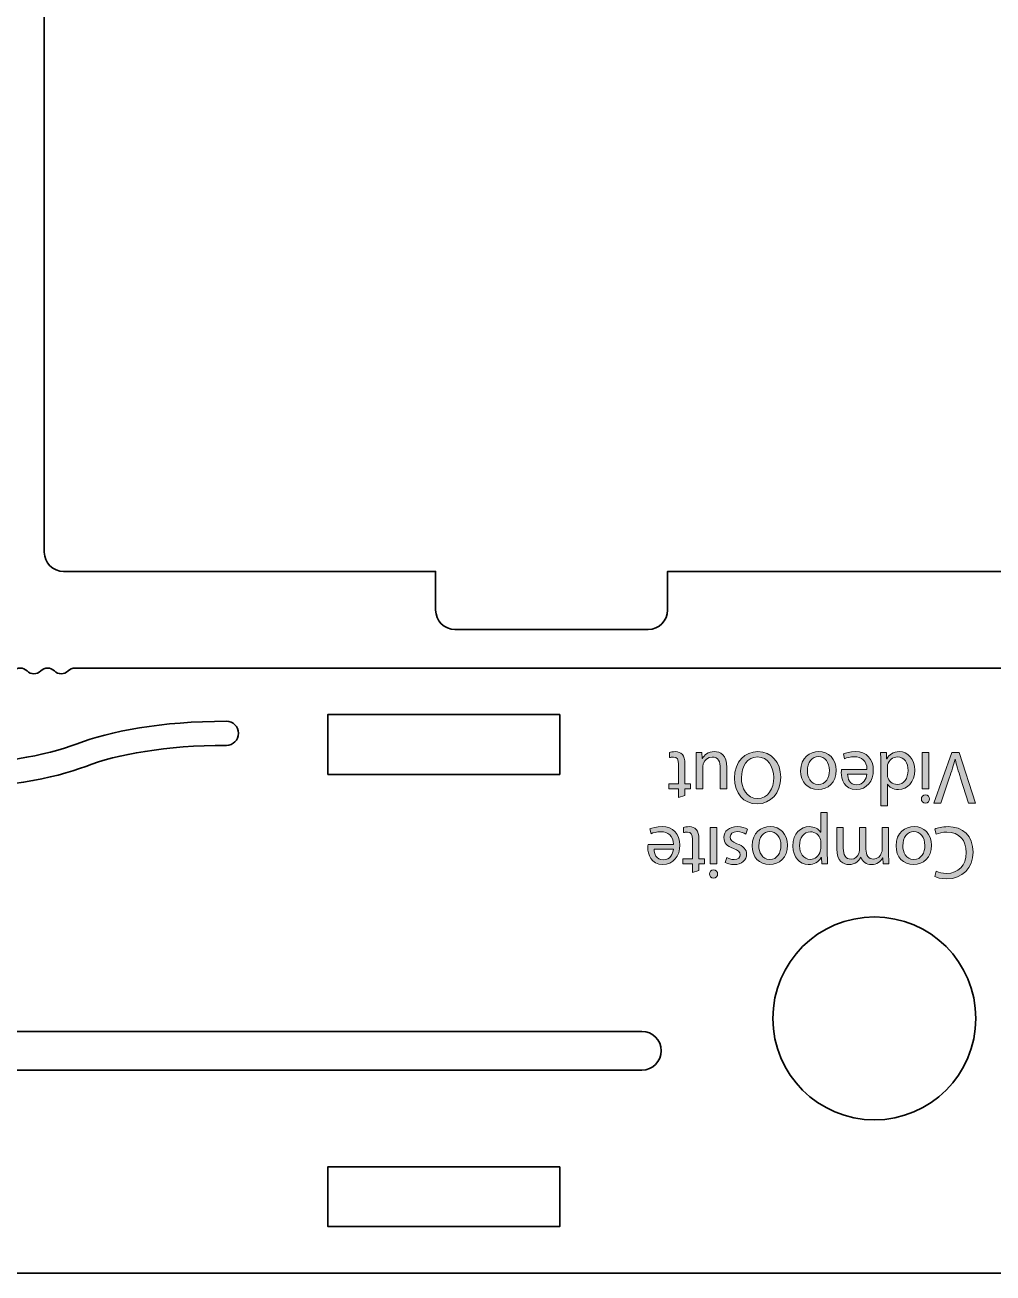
# Model space of a CAD drawing. Header units: inches. Extents: x 51 to 229, y 44 to 173.
# Drawn here: x 139.6 to 189.7, y 43.7 to 108.2 of the extents above; entities that cross this region are included whole.
import ezdxf

# ---------------------------------------------------------------- set-up
doc = ezdxf.new("R2010")
doc.units = ezdxf.units.IN
doc.header["$MEASUREMENT"] = 0
doc.layers.add('Artwork', color=7, linetype='Continuous')

# ---------------------------------------------------------------- blocks, each defined once
blk = doc.blocks.new('block 3')
at = {"layer": 'Artwork', "true_color": 0xed1c24}
h = blk.add_hatch(color=240, dxfattribs=at)
h.dxf.hatch_style = 2
edge = h.paths.add_edge_path()
edge.add_spline(control_points=[(173.396, 68.274), (173.396, 68.274), (173.396, 68.724), (173.396, 68.724), (173.396, 68.724), (172.907, 68.724), (172.907, 68.724), (172.907, 68.724), (172.907, 68.984), (172.907, 68.984), (172.907, 68.984), (173.396, 68.984), (173.396, 68.984), (173.396, 68.984), (173.396, 69.997), (173.396, 69.997), (173.396, 70.23), (173.33, 70.362), (173.139, 70.362), (173.046, 70.362), (172.992, 70.354), (172.942, 70.339), (172.942, 70.339), (172.926, 70.595), (172.926, 70.595), (172.992, 70.622), (173.097, 70.645), (173.229, 70.645), (173.388, 70.645), (173.516, 70.591), (173.598, 70.498), (173.695, 70.397), (173.73, 70.23), (173.73, 70.008), (173.73, 70.008), (173.73, 68.984), (173.73, 68.984), (173.73, 68.984), (174.021, 68.984), (174.021, 68.984), (174.021, 68.984), (174.021, 68.724), (174.021, 68.724), (174.021, 68.724), (173.73, 68.724), (173.73, 68.724), (173.73, 68.724), (173.73, 68.379), (173.73, 68.379), (173.73, 68.379), (173.396, 68.274), (173.396, 68.274)], knot_values=[0, 0, 0, 0, 1, 1, 1, 2, 2, 2, 3, 3, 3, 4, 4, 4, 5, 5, 5, 6, 6, 6, 7, 7, 7, 8, 8, 8, 9, 9, 9, 10, 10, 10, 11, 11, 11, 12, 12, 12, 13, 13, 13, 14, 14, 14, 15, 15, 15, 16, 16, 16, 17, 17, 17, 17], degree=3, periodic=1)
h = blk.add_hatch(color=240, dxfattribs=at)
h.dxf.hatch_style = 2
edge = h.paths.add_edge_path()
edge.add_spline(control_points=[(174.321, 70.09), (174.321, 70.284), (174.317, 70.455), (174.306, 70.602), (174.306, 70.602), (174.608, 70.602), (174.608, 70.602), (174.608, 70.602), (174.628, 70.296), (174.628, 70.296), (174.628, 70.296), (174.635, 70.296), (174.635, 70.296), (174.725, 70.447), (174.923, 70.645), (175.256, 70.645), (175.551, 70.645), (175.905, 70.482), (175.905, 69.822), (175.905, 69.822), (175.905, 68.724), (175.905, 68.724), (175.905, 68.724), (175.563, 68.724), (175.563, 68.724), (175.563, 68.724), (175.563, 69.764), (175.563, 69.764), (175.563, 70.121), (175.455, 70.362), (175.144, 70.362), (174.915, 70.362), (174.756, 70.203), (174.694, 70.051), (174.674, 70.001), (174.663, 69.939), (174.663, 69.877), (174.663, 69.877), (174.663, 68.724), (174.663, 68.724), (174.663, 68.724), (174.321, 68.724), (174.321, 68.724), (174.321, 68.724), (174.321, 70.09), (174.321, 70.09)], knot_values=[0, 0, 0, 0, 1, 1, 1, 2, 2, 2, 3, 3, 3, 4, 4, 4, 5, 5, 5, 6, 6, 6, 7, 7, 7, 8, 8, 8, 9, 9, 9, 10, 10, 10, 11, 11, 11, 12, 12, 12, 13, 13, 13, 14, 14, 14, 15, 15, 15, 15], degree=3, periodic=1)
h = blk.add_hatch(color=240, dxfattribs=at)
h.dxf.hatch_style = 2
edge = h.paths.add_edge_path()
edge.add_spline(control_points=[(176.297, 69.267), (176.297, 70.168), (176.844, 70.645), (177.511, 70.645), (178.202, 70.645), (178.687, 70.11), (178.687, 69.318), (178.687, 68.487), (178.171, 67.944), (177.473, 67.944), (176.759, 67.944), (176.297, 68.491), (176.297, 69.267)], knot_values=[0, 0, 0, 0, 1, 1, 1, 2, 2, 2, 3, 3, 3, 4, 4, 4, 4], degree=3, periodic=1)
edge = h.paths.add_edge_path()
edge.add_spline(control_points=[(178.326, 69.31), (178.326, 69.869), (178.024, 70.37), (177.492, 70.37), (176.957, 70.37), (176.654, 69.877), (176.654, 69.283), (176.654, 68.763), (176.926, 68.219), (177.488, 68.219), (178.047, 68.219), (178.326, 68.736), (178.326, 69.31)], knot_values=[0, 0, 0, 0, 1, 1, 1, 2, 2, 2, 3, 3, 3, 4, 4, 4, 4], degree=3, periodic=1)
h = blk.add_hatch(color=240, dxfattribs=at)
h.dxf.hatch_style = 2
edge = h.paths.add_edge_path()
edge.add_spline(control_points=[(179.72, 69.647), (179.72, 70.342), (180.201, 70.645), (180.655, 70.645), (181.163, 70.645), (181.555, 70.272), (181.555, 69.679), (181.555, 69.05), (181.144, 68.681), (180.624, 68.681), (180.084, 68.681), (179.72, 69.073), (179.72, 69.647)], knot_values=[0, 0, 0, 0, 1, 1, 1, 2, 2, 2, 3, 3, 3, 4, 4, 4, 4], degree=3, periodic=1)
edge = h.paths.add_edge_path()
edge.add_spline(control_points=[(181.21, 69.667), (181.21, 70.078), (180.973, 70.389), (180.639, 70.389), (180.313, 70.389), (180.069, 70.082), (180.069, 69.659), (180.069, 69.341), (180.228, 68.937), (180.631, 68.937), (181.035, 68.937), (181.21, 69.31), (181.21, 69.667)], knot_values=[0, 0, 0, 0, 1, 1, 1, 2, 2, 2, 3, 3, 3, 4, 4, 4, 4], degree=3, periodic=1)
h = blk.add_hatch(color=240, dxfattribs=at)
h.dxf.hatch_style = 2
edge = h.paths.add_edge_path()
edge.add_spline(control_points=[(183.153, 69.725), (183.145, 70.187), (182.851, 70.377), (182.509, 70.377), (182.265, 70.377), (182.117, 70.334), (181.989, 70.28), (181.989, 70.28), (181.931, 70.525), (181.931, 70.525), (182.051, 70.579), (182.257, 70.645), (182.556, 70.645), (183.134, 70.645), (183.48, 70.261), (183.48, 69.694), (183.48, 69.128), (183.145, 68.681), (182.598, 68.681), (181.985, 68.681), (181.822, 69.221), (181.822, 69.566), (181.822, 69.636), (181.83, 69.69), (181.834, 69.725), (181.834, 69.725), (183.153, 69.725), (183.153, 69.725)], knot_values=[0, 0, 0, 0, 1, 1, 1, 2, 2, 2, 3, 3, 3, 4, 4, 4, 5, 5, 5, 6, 6, 6, 7, 7, 7, 8, 8, 8, 9, 9, 9, 9], degree=3, periodic=1)
edge = h.paths.add_edge_path()
edge.add_spline(control_points=[(182.152, 69.481), (182.148, 69.264), (182.241, 68.926), (182.626, 68.926), (182.971, 68.926), (183.122, 69.244), (183.15, 69.481), (183.15, 69.481), (182.152, 69.481), (182.152, 69.481)], knot_values=[0, 0, 0, 0, 1, 1, 1, 2, 2, 2, 3, 3, 3, 3], degree=3, periodic=1)
h = blk.add_hatch(color=240, dxfattribs=at)
h.dxf.hatch_style = 2
edge = h.paths.add_edge_path()
edge.add_spline(control_points=[(183.865, 67.847), (183.865, 67.847), (183.865, 70.117), (183.865, 70.117), (183.865, 70.284), (183.861, 70.474), (183.849, 70.602), (183.849, 70.602), (184.156, 70.602), (184.156, 70.602), (184.156, 70.602), (184.171, 70.277), (184.171, 70.277), (184.171, 70.277), (184.179, 70.277), (184.179, 70.277), (184.284, 70.486), (184.513, 70.645), (184.819, 70.645), (185.273, 70.645), (185.623, 70.261), (185.623, 69.69), (185.627, 69.066), (185.239, 68.681), (184.78, 68.681), (184.493, 68.681), (184.3, 68.817), (184.214, 68.968), (184.214, 68.968), (184.206, 68.968), (184.206, 68.968), (184.206, 68.968), (184.206, 67.847), (184.206, 67.847), (184.206, 67.847), (183.865, 67.847), (183.865, 67.847)], knot_values=[0, 0, 0, 0, 1, 1, 1, 2, 2, 2, 3, 3, 3, 4, 4, 4, 5, 5, 5, 6, 6, 6, 7, 7, 7, 8, 8, 8, 9, 9, 9, 10, 10, 10, 11, 11, 11, 12, 12, 12, 12], degree=3, periodic=1)
edge = h.paths.add_edge_path()
edge.add_spline(control_points=[(184.206, 69.489), (184.206, 69.446), (184.21, 69.388), (184.222, 69.345), (184.272, 69.128), (184.458, 68.949), (184.715, 68.949), (185.068, 68.949), (185.277, 69.26), (185.277, 69.675), (185.277, 70.055), (185.091, 70.37), (184.723, 70.37), (184.493, 70.37), (184.284, 70.218), (184.222, 69.962), (184.21, 69.915), (184.206, 69.869), (184.206, 69.815), (184.206, 69.815), (184.206, 69.489), (184.206, 69.489)], knot_values=[0, 0, 0, 0, 1, 1, 1, 2, 2, 2, 3, 3, 3, 4, 4, 4, 5, 5, 5, 6, 6, 6, 7, 7, 7, 7], degree=3, periodic=1)
h = blk.add_hatch(color=240, dxfattribs=at)
h.dxf.hatch_style = 2
edge = h.paths.add_edge_path()
edge.add_spline(control_points=[(185.966, 68.196), (185.963, 68.313), (186.048, 68.406), (186.184, 68.406), (186.304, 68.406), (186.389, 68.313), (186.389, 68.196), (186.389, 68.076), (186.3, 67.983), (186.176, 67.983), (186.048, 67.983), (185.966, 68.076), (185.966, 68.196)], knot_values=[0, 0, 0, 0, 1, 1, 1, 2, 2, 2, 3, 3, 3, 4, 4, 4, 4], degree=3, periodic=1)
h.paths.add_polyline_path([(186.347, 70.602), (186.347, 68.724), (186.005, 68.724), (186.005, 70.602)])
h = blk.add_hatch(color=240, dxfattribs=at)
h.dxf.hatch_style = 2
edge = h.paths.add_edge_path()
edge.add_spline(control_points=[(187.916, 70.602), (187.916, 70.602), (188.77, 67.987), (188.77, 67.987), (188.77, 67.987), (188.405, 67.987), (188.405, 67.987), (188.405, 67.987), (187.997, 69.275), (187.997, 69.275), (187.885, 69.628), (187.788, 69.946), (187.718, 70.253), (187.718, 70.253), (187.71, 70.253), (187.71, 70.253), (187.636, 69.951), (187.528, 69.621), (187.411, 69.279), (187.411, 69.279), (186.969, 67.987), (186.969, 67.987), (186.969, 67.987), (186.608, 67.987), (186.608, 67.987), (186.608, 67.987), (187.543, 70.602), (187.543, 70.602), (187.543, 70.602), (187.916, 70.602), (187.916, 70.602)], knot_values=[0, 0, 0, 0, 1, 1, 1, 2, 2, 2, 3, 3, 3, 4, 4, 4, 5, 5, 5, 6, 6, 6, 7, 7, 7, 8, 8, 8, 9, 9, 9, 10, 10, 10, 10], degree=3, periodic=1)
h = blk.add_hatch(color=240, dxfattribs=at)
h.dxf.hatch_style = 2
edge = h.paths.add_edge_path()
edge.add_spline(control_points=[(181.099, 65.457), (181.099, 65.216), (181.107, 65.022), (181.114, 64.844), (181.114, 64.844), (180.808, 64.844), (180.808, 64.844), (180.808, 64.844), (180.792, 65.165), (180.792, 65.165), (180.792, 65.165), (180.784, 65.165), (180.784, 65.165), (180.645, 64.937), (180.424, 64.801), (180.117, 64.801), (179.663, 64.801), (179.321, 65.185), (179.321, 65.756), (179.321, 66.431), (179.733, 66.765), (180.175, 66.765), (180.424, 66.765), (180.641, 66.656), (180.753, 66.47), (180.753, 66.47), (180.761, 66.47), (180.761, 66.47), (180.761, 66.47), (180.761, 67.49), (180.761, 67.49), (180.761, 67.49), (181.099, 67.49), (181.099, 67.49), (181.099, 67.49), (181.099, 65.457), (181.099, 65.457)], knot_values=[0, 0, 0, 0, 1, 1, 1, 2, 2, 2, 3, 3, 3, 4, 4, 4, 5, 5, 5, 6, 6, 6, 7, 7, 7, 8, 8, 8, 9, 9, 9, 10, 10, 10, 11, 11, 11, 12, 12, 12, 12], degree=3, periodic=1)
edge = h.paths.add_edge_path()
edge.add_spline(control_points=[(180.761, 65.957), (180.761, 66.008), (180.753, 66.054), (180.746, 66.097), (180.684, 66.334), (180.478, 66.497), (180.234, 66.497), (179.873, 66.497), (179.663, 66.202), (179.663, 65.771), (179.663, 65.394), (179.861, 65.072), (180.222, 65.072), (180.455, 65.072), (180.672, 65.239), (180.738, 65.495), (180.75, 65.538), (180.761, 65.588), (180.761, 65.635), (180.761, 65.635), (180.761, 65.957), (180.761, 65.957)], knot_values=[0, 0, 0, 0, 1, 1, 1, 2, 2, 2, 3, 3, 3, 4, 4, 4, 5, 5, 5, 6, 6, 6, 7, 7, 7, 7], degree=3, periodic=1)
h = blk.add_hatch(color=240, dxfattribs=at)
h.dxf.hatch_style = 2
edge = h.paths.add_edge_path()
edge.add_spline(control_points=[(173.143, 65.845), (173.135, 66.306), (172.84, 66.497), (172.499, 66.497), (172.255, 66.497), (172.107, 66.454), (171.979, 66.4), (171.979, 66.4), (171.921, 66.644), (171.921, 66.644), (172.041, 66.698), (172.247, 66.765), (172.546, 66.765), (173.124, 66.765), (173.47, 66.38), (173.47, 65.814), (173.47, 65.247), (173.135, 64.801), (172.588, 64.801), (171.975, 64.801), (171.812, 65.34), (171.812, 65.686), (171.812, 65.756), (171.82, 65.81), (171.824, 65.845), (171.824, 65.845), (173.143, 65.845), (173.143, 65.845)], knot_values=[0, 0, 0, 0, 1, 1, 1, 2, 2, 2, 3, 3, 3, 4, 4, 4, 5, 5, 5, 6, 6, 6, 7, 7, 7, 8, 8, 8, 9, 9, 9, 9], degree=3, periodic=1)
edge = h.paths.add_edge_path()
edge.add_spline(control_points=[(172.142, 65.6), (172.138, 65.383), (172.231, 65.045), (172.615, 65.045), (172.961, 65.045), (173.112, 65.363), (173.139, 65.6), (173.139, 65.6), (172.142, 65.6), (172.142, 65.6)], knot_values=[0, 0, 0, 0, 1, 1, 1, 2, 2, 2, 3, 3, 3, 3], degree=3, periodic=1)
h = blk.add_hatch(color=240, dxfattribs=at)
h.dxf.hatch_style = 2
edge = h.paths.add_edge_path()
edge.add_spline(control_points=[(174.12, 64.393), (174.12, 64.393), (174.12, 64.844), (174.12, 64.844), (174.12, 64.844), (173.631, 64.844), (173.631, 64.844), (173.631, 64.844), (173.631, 65.103), (173.631, 65.103), (173.631, 65.103), (174.12, 65.103), (174.12, 65.103), (174.12, 65.103), (174.12, 66.116), (174.12, 66.116), (174.12, 66.349), (174.054, 66.481), (173.864, 66.481), (173.771, 66.481), (173.717, 66.473), (173.666, 66.458), (173.666, 66.458), (173.651, 66.714), (173.651, 66.714), (173.717, 66.741), (173.821, 66.765), (173.953, 66.765), (174.112, 66.765), (174.241, 66.71), (174.322, 66.617), (174.419, 66.516), (174.454, 66.349), (174.454, 66.128), (174.454, 66.128), (174.454, 65.103), (174.454, 65.103), (174.454, 65.103), (174.745, 65.103), (174.745, 65.103), (174.745, 65.103), (174.745, 64.844), (174.745, 64.844), (174.745, 64.844), (174.454, 64.844), (174.454, 64.844), (174.454, 64.844), (174.454, 64.498), (174.454, 64.498), (174.454, 64.498), (174.12, 64.393), (174.12, 64.393)], knot_values=[0, 0, 0, 0, 1, 1, 1, 2, 2, 2, 3, 3, 3, 4, 4, 4, 5, 5, 5, 6, 6, 6, 7, 7, 7, 8, 8, 8, 9, 9, 9, 10, 10, 10, 11, 11, 11, 12, 12, 12, 13, 13, 13, 14, 14, 14, 15, 15, 15, 16, 16, 16, 17, 17, 17, 17], degree=3, periodic=1)
h = blk.add_hatch(color=240, dxfattribs=at)
h.dxf.hatch_style = 2
edge = h.paths.add_edge_path()
edge.add_spline(control_points=[(175.003, 64.316), (174.999, 64.432), (175.085, 64.525), (175.221, 64.525), (175.341, 64.525), (175.426, 64.432), (175.426, 64.316), (175.426, 64.195), (175.337, 64.102), (175.213, 64.102), (175.085, 64.102), (175.003, 64.195), (175.003, 64.316)], knot_values=[0, 0, 0, 0, 1, 1, 1, 2, 2, 2, 3, 3, 3, 4, 4, 4, 4], degree=3, periodic=1)
h.paths.add_polyline_path([(175.384, 66.722), (175.384, 64.844), (175.042, 64.844), (175.042, 66.722)])
h = blk.add_hatch(color=240, dxfattribs=at)
h.dxf.hatch_style = 2
edge = h.paths.add_edge_path()
edge.add_spline(control_points=[(176.892, 66.373), (176.791, 66.439), (176.612, 66.508), (176.442, 66.508), (176.193, 66.508), (176.077, 66.384), (176.077, 66.229), (176.077, 66.066), (176.174, 65.977), (176.426, 65.883), (176.764, 65.763), (176.923, 65.577), (176.923, 65.352), (176.923, 65.049), (176.678, 64.801), (176.275, 64.801), (176.085, 64.801), (175.918, 64.855), (175.813, 64.917), (175.813, 64.917), (175.898, 65.165), (175.898, 65.165), (175.972, 65.119), (176.108, 65.057), (176.283, 65.057), (176.485, 65.057), (176.597, 65.173), (176.597, 65.313), (176.597, 65.468), (176.485, 65.538), (176.24, 65.631), (175.914, 65.756), (175.747, 65.918), (175.747, 66.198), (175.747, 66.528), (176.003, 66.765), (176.45, 66.765), (176.655, 66.765), (176.845, 66.71), (176.977, 66.633), (176.977, 66.633), (176.892, 66.373), (176.892, 66.373)], knot_values=[0, 0, 0, 0, 1, 1, 1, 2, 2, 2, 3, 3, 3, 4, 4, 4, 5, 5, 5, 6, 6, 6, 7, 7, 7, 8, 8, 8, 9, 9, 9, 10, 10, 10, 11, 11, 11, 12, 12, 12, 13, 13, 13, 14, 14, 14, 14], degree=3, periodic=1)
h = blk.add_hatch(color=240, dxfattribs=at)
h.dxf.hatch_style = 2
edge = h.paths.add_edge_path()
edge.add_spline(control_points=[(177.207, 65.767), (177.207, 66.462), (177.688, 66.765), (178.142, 66.765), (178.65, 66.765), (179.042, 66.392), (179.042, 65.798), (179.042, 65.169), (178.631, 64.801), (178.111, 64.801), (177.571, 64.801), (177.207, 65.193), (177.207, 65.767)], knot_values=[0, 0, 0, 0, 1, 1, 1, 2, 2, 2, 3, 3, 3, 4, 4, 4, 4], degree=3, periodic=1)
edge = h.paths.add_edge_path()
edge.add_spline(control_points=[(178.697, 65.787), (178.697, 66.198), (178.46, 66.508), (178.126, 66.508), (177.8, 66.508), (177.556, 66.202), (177.556, 65.779), (177.556, 65.46), (177.715, 65.057), (178.118, 65.057), (178.522, 65.057), (178.697, 65.429), (178.697, 65.787)], knot_values=[0, 0, 0, 0, 1, 1, 1, 2, 2, 2, 3, 3, 3, 4, 4, 4, 4], degree=3, periodic=1)
h = blk.add_hatch(color=240, dxfattribs=at)
h.dxf.hatch_style = 2
edge = h.paths.add_edge_path()
edge.add_spline(control_points=[(184.272, 65.352), (184.272, 65.158), (184.276, 64.999), (184.287, 64.844), (184.287, 64.844), (183.988, 64.844), (183.988, 64.844), (183.988, 64.844), (183.973, 65.146), (183.973, 65.146), (183.973, 65.146), (183.961, 65.146), (183.961, 65.146), (183.856, 64.968), (183.682, 64.801), (183.371, 64.801), (183.115, 64.801), (182.921, 64.956), (182.839, 65.177), (182.839, 65.177), (182.832, 65.177), (182.832, 65.177), (182.774, 65.072), (182.7, 64.991), (182.622, 64.932), (182.51, 64.847), (182.385, 64.801), (182.207, 64.801), (181.959, 64.801), (181.59, 64.963), (181.59, 65.616), (181.59, 65.616), (181.59, 66.722), (181.59, 66.722), (181.59, 66.722), (181.924, 66.722), (181.924, 66.722), (181.924, 66.722), (181.924, 65.658), (181.924, 65.658), (181.924, 65.298), (182.056, 65.08), (182.331, 65.08), (182.525, 65.08), (182.677, 65.224), (182.735, 65.391), (182.751, 65.437), (182.762, 65.5), (182.762, 65.562), (182.762, 65.562), (182.762, 66.722), (182.762, 66.722), (182.762, 66.722), (183.096, 66.722), (183.096, 66.722), (183.096, 66.722), (183.096, 65.596), (183.096, 65.596), (183.096, 65.298), (183.228, 65.08), (183.488, 65.08), (183.701, 65.08), (183.856, 65.251), (183.911, 65.422), (183.93, 65.472), (183.938, 65.531), (183.938, 65.588), (183.938, 65.588), (183.938, 66.722), (183.938, 66.722), (183.938, 66.722), (184.272, 66.722), (184.272, 66.722), (184.272, 66.722), (184.272, 65.352), (184.272, 65.352)], knot_values=[0, 0, 0, 0, 1, 1, 1, 2, 2, 2, 3, 3, 3, 4, 4, 4, 5, 5, 5, 6, 6, 6, 7, 7, 7, 8, 8, 8, 9, 9, 9, 10, 10, 10, 11, 11, 11, 12, 12, 12, 13, 13, 13, 14, 14, 14, 15, 15, 15, 16, 16, 16, 17, 17, 17, 18, 18, 18, 19, 19, 19, 20, 20, 20, 21, 21, 21, 22, 22, 22, 23, 23, 23, 24, 24, 24, 25, 25, 25, 25], degree=3, periodic=1)
h = blk.add_hatch(color=240, dxfattribs=at)
h.dxf.hatch_style = 2
edge = h.paths.add_edge_path()
edge.add_spline(control_points=[(184.657, 65.767), (184.657, 66.462), (185.138, 66.765), (185.592, 66.765), (186.101, 66.765), (186.493, 66.392), (186.493, 65.798), (186.493, 65.169), (186.081, 64.801), (185.561, 64.801), (185.022, 64.801), (184.657, 65.193), (184.657, 65.767)], knot_values=[0, 0, 0, 0, 1, 1, 1, 2, 2, 2, 3, 3, 3, 4, 4, 4, 4], degree=3, periodic=1)
edge = h.paths.add_edge_path()
edge.add_spline(control_points=[(186.147, 65.787), (186.147, 66.198), (185.91, 66.508), (185.577, 66.508), (185.251, 66.508), (185.006, 66.202), (185.006, 65.779), (185.006, 65.46), (185.166, 65.057), (185.569, 65.057), (185.973, 65.057), (186.147, 65.429), (186.147, 65.787)], knot_values=[0, 0, 0, 0, 1, 1, 1, 2, 2, 2, 3, 3, 3, 4, 4, 4, 4], degree=3, periodic=1)
h = blk.add_hatch(color=240, dxfattribs=at)
h.dxf.hatch_style = 2
edge = h.paths.add_edge_path()
edge.add_spline(control_points=[(186.662, 66.636), (186.787, 66.698), (187.035, 66.765), (187.353, 66.765), (188.091, 66.765), (188.646, 66.295), (188.646, 65.437), (188.646, 64.618), (188.091, 64.063), (187.28, 64.063), (186.954, 64.063), (186.748, 64.133), (186.659, 64.18), (186.659, 64.18), (186.74, 64.455), (186.74, 64.455), (186.868, 64.393), (187.051, 64.347), (187.268, 64.347), (187.881, 64.347), (188.289, 64.739), (188.289, 65.426), (188.289, 66.066), (187.92, 66.477), (187.283, 66.477), (187.078, 66.477), (186.868, 66.435), (186.732, 66.369), (186.732, 66.369), (186.662, 66.636), (186.662, 66.636)], knot_values=[0, 0, 0, 0, 1, 1, 1, 2, 2, 2, 3, 3, 3, 4, 4, 4, 5, 5, 5, 6, 6, 6, 7, 7, 7, 8, 8, 8, 9, 9, 9, 10, 10, 10, 10], degree=3, periodic=1)
at = {"layer": 'Artwork', "lineweight": 0}
for points in [[(186.347, 70.602), (186.347, 68.724), (186.005, 68.724), (186.005, 70.602), (186.347, 70.602)], [(175.384, 66.722), (175.384, 64.844), (175.042, 64.844), (175.042, 66.722), (175.384, 66.722)]]:
    blk.add_lwpolyline(points, dxfattribs=at)
for points, knots in [([(173.396, 68.274), (173.396, 68.274), (173.396, 68.724), (173.396, 68.724), (173.396, 68.724), (172.907, 68.724), (172.907, 68.724), (172.907, 68.724), (172.907, 68.984), (172.907, 68.984), (172.907, 68.984), (173.396, 68.984), (173.396, 68.984), (173.396, 68.984), (173.396, 69.997), (173.396, 69.997), (173.396, 70.23), (173.33, 70.362), (173.139, 70.362), (173.046, 70.362), (172.992, 70.354), (172.942, 70.339), (172.942, 70.339), (172.926, 70.595), (172.926, 70.595), (172.992, 70.622), (173.097, 70.645), (173.229, 70.645), (173.388, 70.645), (173.516, 70.591), (173.598, 70.498), (173.695, 70.397), (173.73, 70.23), (173.73, 70.008), (173.73, 70.008), (173.73, 68.984), (173.73, 68.984), (173.73, 68.984), (174.021, 68.984), (174.021, 68.984), (174.021, 68.984), (174.021, 68.724), (174.021, 68.724), (174.021, 68.724), (173.73, 68.724), (173.73, 68.724), (173.73, 68.724), (173.73, 68.379), (173.73, 68.379), (173.73, 68.379), (173.396, 68.274), (173.396, 68.274)], [0, 0, 0, 0, 1, 1, 1, 2, 2, 2, 3, 3, 3, 4, 4, 4, 5, 5, 5, 6, 6, 6, 7, 7, 7, 8, 8, 8, 9, 9, 9, 10, 10, 10, 11, 11, 11, 12, 12, 12, 13, 13, 13, 14, 14, 14, 15, 15, 15, 16, 16, 16, 17, 17, 17, 17]), ([(174.321, 70.09), (174.321, 70.284), (174.317, 70.455), (174.306, 70.602), (174.306, 70.602), (174.608, 70.602), (174.608, 70.602), (174.608, 70.602), (174.628, 70.296), (174.628, 70.296), (174.628, 70.296), (174.635, 70.296), (174.635, 70.296), (174.725, 70.447), (174.923, 70.645), (175.256, 70.645), (175.551, 70.645), (175.905, 70.482), (175.905, 69.822), (175.905, 69.822), (175.905, 68.724), (175.905, 68.724), (175.905, 68.724), (175.563, 68.724), (175.563, 68.724), (175.563, 68.724), (175.563, 69.764), (175.563, 69.764), (175.563, 70.121), (175.455, 70.362), (175.144, 70.362), (174.915, 70.362), (174.756, 70.203), (174.694, 70.051), (174.674, 70.001), (174.663, 69.939), (174.663, 69.877), (174.663, 69.877), (174.663, 68.724), (174.663, 68.724), (174.663, 68.724), (174.321, 68.724), (174.321, 68.724), (174.321, 68.724), (174.321, 70.09), (174.321, 70.09)], [0, 0, 0, 0, 1, 1, 1, 2, 2, 2, 3, 3, 3, 4, 4, 4, 5, 5, 5, 6, 6, 6, 7, 7, 7, 8, 8, 8, 9, 9, 9, 10, 10, 10, 11, 11, 11, 12, 12, 12, 13, 13, 13, 14, 14, 14, 15, 15, 15, 15]), ([(176.297, 69.267), (176.297, 70.168), (176.844, 70.645), (177.511, 70.645), (178.202, 70.645), (178.687, 70.11), (178.687, 69.318), (178.687, 68.487), (178.171, 67.944), (177.473, 67.944), (176.759, 67.944), (176.297, 68.491), (176.297, 69.267)], [0, 0, 0, 0, 1, 1, 1, 2, 2, 2, 3, 3, 3, 4, 4, 4, 4]), ([(179.72, 69.647), (179.72, 70.342), (180.201, 70.645), (180.655, 70.645), (181.163, 70.645), (181.555, 70.272), (181.555, 69.679), (181.555, 69.05), (181.144, 68.681), (180.624, 68.681), (180.084, 68.681), (179.72, 69.073), (179.72, 69.647)], [0, 0, 0, 0, 1, 1, 1, 2, 2, 2, 3, 3, 3, 4, 4, 4, 4]), ([(181.21, 69.667), (181.21, 70.078), (180.973, 70.389), (180.639, 70.389), (180.313, 70.389), (180.069, 70.082), (180.069, 69.659), (180.069, 69.341), (180.228, 68.937), (180.631, 68.937), (181.035, 68.937), (181.21, 69.31), (181.21, 69.667)], [0, 0, 0, 0, 1, 1, 1, 2, 2, 2, 3, 3, 3, 4, 4, 4, 4]), ([(183.153, 69.725), (183.145, 70.187), (182.851, 70.377), (182.509, 70.377), (182.265, 70.377), (182.117, 70.334), (181.989, 70.28), (181.989, 70.28), (181.931, 70.525), (181.931, 70.525), (182.051, 70.579), (182.257, 70.645), (182.556, 70.645), (183.134, 70.645), (183.48, 70.261), (183.48, 69.694), (183.48, 69.128), (183.145, 68.681), (182.598, 68.681), (181.985, 68.681), (181.822, 69.221), (181.822, 69.566), (181.822, 69.636), (181.83, 69.69), (181.834, 69.725), (181.834, 69.725), (183.153, 69.725), (183.153, 69.725)], [0, 0, 0, 0, 1, 1, 1, 2, 2, 2, 3, 3, 3, 4, 4, 4, 5, 5, 5, 6, 6, 6, 7, 7, 7, 8, 8, 8, 9, 9, 9, 9]), ([(183.865, 67.847), (183.865, 67.847), (183.865, 70.117), (183.865, 70.117), (183.865, 70.284), (183.861, 70.474), (183.849, 70.602), (183.849, 70.602), (184.156, 70.602), (184.156, 70.602), (184.156, 70.602), (184.171, 70.277), (184.171, 70.277), (184.171, 70.277), (184.179, 70.277), (184.179, 70.277), (184.284, 70.486), (184.513, 70.645), (184.819, 70.645), (185.273, 70.645), (185.623, 70.261), (185.623, 69.69), (185.627, 69.066), (185.239, 68.681), (184.78, 68.681), (184.493, 68.681), (184.3, 68.817), (184.214, 68.968), (184.214, 68.968), (184.206, 68.968), (184.206, 68.968), (184.206, 68.968), (184.206, 67.847), (184.206, 67.847), (184.206, 67.847), (183.865, 67.847), (183.865, 67.847)], [0, 0, 0, 0, 1, 1, 1, 2, 2, 2, 3, 3, 3, 4, 4, 4, 5, 5, 5, 6, 6, 6, 7, 7, 7, 8, 8, 8, 9, 9, 9, 10, 10, 10, 11, 11, 11, 12, 12, 12, 12]), ([(187.916, 70.602), (187.916, 70.602), (188.77, 67.987), (188.77, 67.987), (188.77, 67.987), (188.405, 67.987), (188.405, 67.987), (188.405, 67.987), (187.997, 69.275), (187.997, 69.275), (187.885, 69.628), (187.788, 69.946), (187.718, 70.253), (187.718, 70.253), (187.71, 70.253), (187.71, 70.253), (187.636, 69.951), (187.528, 69.621), (187.411, 69.279), (187.411, 69.279), (186.969, 67.987), (186.969, 67.987), (186.969, 67.987), (186.608, 67.987), (186.608, 67.987), (186.608, 67.987), (187.543, 70.602), (187.543, 70.602), (187.543, 70.602), (187.916, 70.602), (187.916, 70.602)], [0, 0, 0, 0, 1, 1, 1, 2, 2, 2, 3, 3, 3, 4, 4, 4, 5, 5, 5, 6, 6, 6, 7, 7, 7, 8, 8, 8, 9, 9, 9, 10, 10, 10, 10]), ([(178.326, 69.31), (178.326, 69.869), (178.024, 70.37), (177.492, 70.37), (176.957, 70.37), (176.654, 69.877), (176.654, 69.283), (176.654, 68.763), (176.926, 68.219), (177.488, 68.219), (178.047, 68.219), (178.326, 68.736), (178.326, 69.31)], [0, 0, 0, 0, 1, 1, 1, 2, 2, 2, 3, 3, 3, 4, 4, 4, 4]), ([(184.206, 69.489), (184.206, 69.446), (184.21, 69.388), (184.222, 69.345), (184.272, 69.128), (184.458, 68.949), (184.715, 68.949), (185.068, 68.949), (185.277, 69.26), (185.277, 69.675), (185.277, 70.055), (185.091, 70.37), (184.723, 70.37), (184.493, 70.37), (184.284, 70.218), (184.222, 69.962), (184.21, 69.915), (184.206, 69.869), (184.206, 69.815), (184.206, 69.815), (184.206, 69.489), (184.206, 69.489)], [0, 0, 0, 0, 1, 1, 1, 2, 2, 2, 3, 3, 3, 4, 4, 4, 5, 5, 5, 6, 6, 6, 7, 7, 7, 7]), ([(182.152, 69.481), (182.148, 69.264), (182.241, 68.926), (182.626, 68.926), (182.971, 68.926), (183.122, 69.244), (183.15, 69.481), (183.15, 69.481), (182.152, 69.481), (182.152, 69.481)], [0, 0, 0, 0, 1, 1, 1, 2, 2, 2, 3, 3, 3, 3]), ([(185.966, 68.196), (185.963, 68.313), (186.048, 68.406), (186.184, 68.406), (186.304, 68.406), (186.389, 68.313), (186.389, 68.196), (186.389, 68.076), (186.3, 67.983), (186.176, 67.983), (186.048, 67.983), (185.966, 68.076), (185.966, 68.196)], [0, 0, 0, 0, 1, 1, 1, 2, 2, 2, 3, 3, 3, 4, 4, 4, 4]), ([(181.099, 65.457), (181.099, 65.216), (181.107, 65.022), (181.114, 64.844), (181.114, 64.844), (180.808, 64.844), (180.808, 64.844), (180.808, 64.844), (180.792, 65.165), (180.792, 65.165), (180.792, 65.165), (180.784, 65.165), (180.784, 65.165), (180.645, 64.937), (180.424, 64.801), (180.117, 64.801), (179.663, 64.801), (179.321, 65.185), (179.321, 65.756), (179.321, 66.431), (179.733, 66.765), (180.175, 66.765), (180.424, 66.765), (180.641, 66.656), (180.753, 66.47), (180.753, 66.47), (180.761, 66.47), (180.761, 66.47), (180.761, 66.47), (180.761, 67.49), (180.761, 67.49), (180.761, 67.49), (181.099, 67.49), (181.099, 67.49), (181.099, 67.49), (181.099, 65.457), (181.099, 65.457)], [0, 0, 0, 0, 1, 1, 1, 2, 2, 2, 3, 3, 3, 4, 4, 4, 5, 5, 5, 6, 6, 6, 7, 7, 7, 8, 8, 8, 9, 9, 9, 10, 10, 10, 11, 11, 11, 12, 12, 12, 12]), ([(173.143, 65.845), (173.135, 66.306), (172.84, 66.497), (172.499, 66.497), (172.255, 66.497), (172.107, 66.454), (171.979, 66.4), (171.979, 66.4), (171.921, 66.644), (171.921, 66.644), (172.041, 66.698), (172.247, 66.765), (172.546, 66.765), (173.124, 66.765), (173.47, 66.38), (173.47, 65.814), (173.47, 65.247), (173.135, 64.801), (172.588, 64.801), (171.975, 64.801), (171.812, 65.34), (171.812, 65.686), (171.812, 65.756), (171.82, 65.81), (171.824, 65.845), (171.824, 65.845), (173.143, 65.845), (173.143, 65.845)], [0, 0, 0, 0, 1, 1, 1, 2, 2, 2, 3, 3, 3, 4, 4, 4, 5, 5, 5, 6, 6, 6, 7, 7, 7, 8, 8, 8, 9, 9, 9, 9]), ([(174.12, 64.393), (174.12, 64.393), (174.12, 64.844), (174.12, 64.844), (174.12, 64.844), (173.631, 64.844), (173.631, 64.844), (173.631, 64.844), (173.631, 65.103), (173.631, 65.103), (173.631, 65.103), (174.12, 65.103), (174.12, 65.103), (174.12, 65.103), (174.12, 66.116), (174.12, 66.116), (174.12, 66.349), (174.054, 66.481), (173.864, 66.481), (173.771, 66.481), (173.717, 66.473), (173.666, 66.458), (173.666, 66.458), (173.651, 66.714), (173.651, 66.714), (173.717, 66.741), (173.821, 66.765), (173.953, 66.765), (174.112, 66.765), (174.241, 66.71), (174.322, 66.617), (174.419, 66.516), (174.454, 66.349), (174.454, 66.128), (174.454, 66.128), (174.454, 65.103), (174.454, 65.103), (174.454, 65.103), (174.745, 65.103), (174.745, 65.103), (174.745, 65.103), (174.745, 64.844), (174.745, 64.844), (174.745, 64.844), (174.454, 64.844), (174.454, 64.844), (174.454, 64.844), (174.454, 64.498), (174.454, 64.498), (174.454, 64.498), (174.12, 64.393), (174.12, 64.393)], [0, 0, 0, 0, 1, 1, 1, 2, 2, 2, 3, 3, 3, 4, 4, 4, 5, 5, 5, 6, 6, 6, 7, 7, 7, 8, 8, 8, 9, 9, 9, 10, 10, 10, 11, 11, 11, 12, 12, 12, 13, 13, 13, 14, 14, 14, 15, 15, 15, 16, 16, 16, 17, 17, 17, 17]), ([(176.892, 66.373), (176.791, 66.439), (176.612, 66.508), (176.442, 66.508), (176.193, 66.508), (176.077, 66.384), (176.077, 66.229), (176.077, 66.066), (176.174, 65.977), (176.426, 65.883), (176.764, 65.763), (176.923, 65.577), (176.923, 65.352), (176.923, 65.049), (176.678, 64.801), (176.275, 64.801), (176.085, 64.801), (175.918, 64.855), (175.813, 64.917), (175.813, 64.917), (175.898, 65.165), (175.898, 65.165), (175.972, 65.119), (176.108, 65.057), (176.283, 65.057), (176.485, 65.057), (176.597, 65.173), (176.597, 65.313), (176.597, 65.468), (176.485, 65.538), (176.24, 65.631), (175.914, 65.756), (175.747, 65.918), (175.747, 66.198), (175.747, 66.528), (176.003, 66.765), (176.45, 66.765), (176.655, 66.765), (176.845, 66.71), (176.977, 66.633), (176.977, 66.633), (176.892, 66.373), (176.892, 66.373)], [0, 0, 0, 0, 1, 1, 1, 2, 2, 2, 3, 3, 3, 4, 4, 4, 5, 5, 5, 6, 6, 6, 7, 7, 7, 8, 8, 8, 9, 9, 9, 10, 10, 10, 11, 11, 11, 12, 12, 12, 13, 13, 13, 14, 14, 14, 14]), ([(177.207, 65.767), (177.207, 66.462), (177.688, 66.765), (178.142, 66.765), (178.65, 66.765), (179.042, 66.392), (179.042, 65.798), (179.042, 65.169), (178.631, 64.801), (178.111, 64.801), (177.571, 64.801), (177.207, 65.193), (177.207, 65.767)], [0, 0, 0, 0, 1, 1, 1, 2, 2, 2, 3, 3, 3, 4, 4, 4, 4]), ([(184.272, 65.352), (184.272, 65.158), (184.276, 64.999), (184.287, 64.844), (184.287, 64.844), (183.988, 64.844), (183.988, 64.844), (183.988, 64.844), (183.973, 65.146), (183.973, 65.146), (183.973, 65.146), (183.961, 65.146), (183.961, 65.146), (183.856, 64.968), (183.682, 64.801), (183.371, 64.801), (183.115, 64.801), (182.921, 64.956), (182.839, 65.177), (182.839, 65.177), (182.832, 65.177), (182.832, 65.177), (182.774, 65.072), (182.7, 64.991), (182.622, 64.932), (182.51, 64.847), (182.385, 64.801), (182.207, 64.801), (181.959, 64.801), (181.59, 64.963), (181.59, 65.616), (181.59, 65.616), (181.59, 66.722), (181.59, 66.722), (181.59, 66.722), (181.924, 66.722), (181.924, 66.722), (181.924, 66.722), (181.924, 65.658), (181.924, 65.658), (181.924, 65.298), (182.056, 65.08), (182.331, 65.08), (182.525, 65.08), (182.677, 65.224), (182.735, 65.391), (182.751, 65.437), (182.762, 65.5), (182.762, 65.562), (182.762, 65.562), (182.762, 66.722), (182.762, 66.722), (182.762, 66.722), (183.096, 66.722), (183.096, 66.722), (183.096, 66.722), (183.096, 65.596), (183.096, 65.596), (183.096, 65.298), (183.228, 65.08), (183.488, 65.08), (183.701, 65.08), (183.856, 65.251), (183.911, 65.422), (183.93, 65.472), (183.938, 65.531), (183.938, 65.588), (183.938, 65.588), (183.938, 66.722), (183.938, 66.722), (183.938, 66.722), (184.272, 66.722), (184.272, 66.722), (184.272, 66.722), (184.272, 65.352), (184.272, 65.352)], [0, 0, 0, 0, 1, 1, 1, 2, 2, 2, 3, 3, 3, 4, 4, 4, 5, 5, 5, 6, 6, 6, 7, 7, 7, 8, 8, 8, 9, 9, 9, 10, 10, 10, 11, 11, 11, 12, 12, 12, 13, 13, 13, 14, 14, 14, 15, 15, 15, 16, 16, 16, 17, 17, 17, 18, 18, 18, 19, 19, 19, 20, 20, 20, 21, 21, 21, 22, 22, 22, 23, 23, 23, 24, 24, 24, 25, 25, 25, 25]), ([(184.657, 65.767), (184.657, 66.462), (185.138, 66.765), (185.592, 66.765), (186.101, 66.765), (186.493, 66.392), (186.493, 65.798), (186.493, 65.169), (186.081, 64.801), (185.561, 64.801), (185.022, 64.801), (184.657, 65.193), (184.657, 65.767)], [0, 0, 0, 0, 1, 1, 1, 2, 2, 2, 3, 3, 3, 4, 4, 4, 4]), ([(186.662, 66.636), (186.787, 66.698), (187.035, 66.765), (187.353, 66.765), (188.091, 66.765), (188.646, 66.295), (188.646, 65.437), (188.646, 64.618), (188.091, 64.063), (187.28, 64.063), (186.954, 64.063), (186.748, 64.133), (186.659, 64.18), (186.659, 64.18), (186.74, 64.455), (186.74, 64.455), (186.868, 64.393), (187.051, 64.347), (187.268, 64.347), (187.881, 64.347), (188.289, 64.739), (188.289, 65.426), (188.289, 66.066), (187.92, 66.477), (187.283, 66.477), (187.078, 66.477), (186.868, 66.435), (186.732, 66.369), (186.732, 66.369), (186.662, 66.636), (186.662, 66.636)], [0, 0, 0, 0, 1, 1, 1, 2, 2, 2, 3, 3, 3, 4, 4, 4, 5, 5, 5, 6, 6, 6, 7, 7, 7, 8, 8, 8, 9, 9, 9, 10, 10, 10, 10]), ([(178.697, 65.787), (178.697, 66.198), (178.46, 66.508), (178.126, 66.508), (177.8, 66.508), (177.556, 66.202), (177.556, 65.779), (177.556, 65.46), (177.715, 65.057), (178.118, 65.057), (178.522, 65.057), (178.697, 65.429), (178.697, 65.787)], [0, 0, 0, 0, 1, 1, 1, 2, 2, 2, 3, 3, 3, 4, 4, 4, 4]), ([(180.761, 65.957), (180.761, 66.008), (180.753, 66.054), (180.746, 66.097), (180.684, 66.334), (180.478, 66.497), (180.234, 66.497), (179.873, 66.497), (179.663, 66.202), (179.663, 65.771), (179.663, 65.394), (179.861, 65.072), (180.222, 65.072), (180.455, 65.072), (180.672, 65.239), (180.738, 65.495), (180.75, 65.538), (180.761, 65.588), (180.761, 65.635), (180.761, 65.635), (180.761, 65.957), (180.761, 65.957)], [0, 0, 0, 0, 1, 1, 1, 2, 2, 2, 3, 3, 3, 4, 4, 4, 5, 5, 5, 6, 6, 6, 7, 7, 7, 7]), ([(186.147, 65.787), (186.147, 66.198), (185.91, 66.508), (185.577, 66.508), (185.251, 66.508), (185.006, 66.202), (185.006, 65.779), (185.006, 65.46), (185.166, 65.057), (185.569, 65.057), (185.973, 65.057), (186.147, 65.429), (186.147, 65.787)], [0, 0, 0, 0, 1, 1, 1, 2, 2, 2, 3, 3, 3, 4, 4, 4, 4]), ([(172.142, 65.6), (172.138, 65.383), (172.231, 65.045), (172.615, 65.045), (172.961, 65.045), (173.112, 65.363), (173.139, 65.6), (173.139, 65.6), (172.142, 65.6), (172.142, 65.6)], [0, 0, 0, 0, 1, 1, 1, 2, 2, 2, 3, 3, 3, 3]), ([(175.003, 64.316), (174.999, 64.432), (175.085, 64.525), (175.221, 64.525), (175.341, 64.525), (175.426, 64.432), (175.426, 64.316), (175.426, 64.195), (175.337, 64.102), (175.213, 64.102), (175.085, 64.102), (175.003, 64.195), (175.003, 64.316)], [0, 0, 0, 0, 1, 1, 1, 2, 2, 2, 3, 3, 3, 4, 4, 4, 4])]:
    blk.add_open_spline(points, degree=3, knots=knots, dxfattribs=at)

msp = doc.modelspace()

# ---------------------------------------------------------------- linework, layer by layer
at = {"layer": 'Artwork', "color": 179, "lineweight": 35, "true_color": 0x231f20}
for points in [[(167.257, 72.568), (167.257, 69.468), (155.257, 69.468), (155.257, 72.568), (167.257, 72.568)], [(167.257, 49.168), (167.257, 46.068), (155.257, 46.068), (155.257, 49.168), (167.257, 49.168)]]:
    msp.add_lwpolyline(points, dxfattribs=at)
for points, knots in [([(228.582, 80.968), (228.582, 80.415), (228.134, 79.968), (227.582, 79.968), (227.582, 79.968), (208.332, 79.968), (208.332, 79.968), (208.332, 79.968), (208.332, 77.968), (208.332, 77.968), (208.332, 77.415), (207.884, 76.968), (207.332, 76.968), (207.332, 76.968), (197.332, 76.968), (197.332, 76.968), (196.78, 76.968), (196.332, 77.415), (196.332, 77.968), (196.332, 77.968), (196.332, 79.968), (196.332, 79.968), (196.332, 79.968), (172.832, 79.968), (172.832, 79.968), (172.832, 79.968), (172.832, 77.968), (172.832, 77.968), (172.832, 77.415), (172.384, 76.968), (171.832, 76.968), (171.832, 76.968), (161.832, 76.968), (161.832, 76.968), (161.28, 76.968), (160.832, 77.415), (160.832, 77.968), (160.832, 77.968), (160.832, 79.968), (160.832, 79.968), (160.832, 79.968), (141.582, 79.968), (141.582, 79.968), (141.03, 79.968), (140.582, 80.415), (140.582, 80.968), (140.582, 80.968), (140.582, 135.468), (140.582, 135.468), (140.582, 136.02), (141.03, 136.467), (141.582, 136.467), (141.582, 136.467), (160.832, 136.467), (160.832, 136.467), (160.832, 136.467), (160.832, 138.468), (160.832, 138.468), (160.832, 139.02), (161.28, 139.467), (161.832, 139.467), (161.832, 139.467), (171.832, 139.467), (171.832, 139.467), (172.384, 139.467), (172.832, 139.02), (172.832, 138.468), (172.832, 138.468), (172.832, 136.467), (172.832, 136.467), (172.832, 136.467), (196.332, 136.467), (196.332, 136.467), (196.332, 136.467), (196.332, 138.468), (196.332, 138.468), (196.332, 139.02), (196.78, 139.467), (197.332, 139.467), (197.332, 139.467), (207.332, 139.467), (207.332, 139.467), (207.884, 139.467), (208.332, 139.02), (208.332, 138.468), (208.332, 138.468), (208.332, 136.467), (208.332, 136.467), (208.332, 136.467), (227.582, 136.467), (227.582, 136.467), (228.134, 136.467), (228.582, 136.02), (228.582, 135.468), (228.582, 135.468), (228.582, 80.968), (228.582, 80.968)], [0, 0, 0, 0, 1, 1, 1, 2, 2, 2, 3, 3, 3, 4, 4, 4, 5, 5, 5, 6, 6, 6, 7, 7, 7, 8, 8, 8, 9, 9, 9, 10, 10, 10, 11, 11, 11, 12, 12, 12, 13, 13, 13, 14, 14, 14, 15, 15, 15, 16, 16, 16, 17, 17, 17, 18, 18, 18, 19, 19, 19, 20, 20, 20, 21, 21, 21, 22, 22, 22, 23, 23, 23, 24, 24, 24, 25, 25, 25, 26, 26, 26, 27, 27, 27, 28, 28, 28, 29, 29, 29, 30, 30, 30, 31, 31, 31, 32, 32, 32, 32]), ([(134.958, 56.167), (134.958, 56.167), (134.958, 64.468), (134.958, 64.468), (134.958, 64.468), (133.007, 64.468), (133.007, 64.468), (132.455, 64.468), (132.008, 64.915), (132.008, 65.468), (132.008, 65.468), (132.008, 68.718), (132.008, 68.718), (132.008, 68.718), (135.008, 68.718), (135.008, 68.718), (138.373, 68.718), (141.081, 69.25), (142.732, 69.884), (144.347, 70.506), (146.874, 70.968), (150.008, 70.968), (150.353, 70.968), (150.633, 71.247), (150.633, 71.593), (150.633, 71.593), (150.633, 71.593), (150.633, 71.593), (150.633, 71.938), (150.353, 72.217), (150.008, 72.217), (146.642, 72.217), (143.934, 71.686), (142.283, 71.051), (140.667, 70.43), (138.141, 69.968), (135.008, 69.968), (135.008, 69.968), (132.008, 69.968), (132.008, 69.968), (130.972, 69.968), (130.132, 70.807), (130.132, 71.843), (130.132, 72.878), (130.972, 73.718), (132.008, 73.718), (132.008, 73.718), (132.008, 72.568), (132.008, 72.568), (132.008, 72.568), (135.008, 72.568), (135.008, 72.568), (135.008, 72.568), (135.008, 73.968), (135.008, 73.968), (135.008, 74.52), (135.455, 74.968), (136.007, 74.968), (136.007, 74.968), (136.508, 74.968), (136.508, 74.968), (136.635, 74.967), (136.763, 74.919), (136.861, 74.821), (137.056, 74.626), (137.373, 74.626), (137.568, 74.821), (137.763, 75.016), (138.08, 75.016), (138.275, 74.821), (138.47, 74.626), (138.787, 74.626), (138.982, 74.821), (139.177, 75.016), (139.494, 75.016), (139.689, 74.821), (139.884, 74.626), (140.201, 74.626), (140.396, 74.821), (140.592, 75.016), (140.908, 75.016), (141.104, 74.821), (141.299, 74.626), (141.615, 74.626), (141.81, 74.821), (141.908, 74.918), (142.036, 74.967), (142.164, 74.967), (142.164, 74.967), (215.551, 74.967), (215.551, 74.967), (215.68, 74.967), (215.808, 74.918), (215.905, 74.821), (216.101, 74.626), (216.417, 74.626), (216.612, 74.821), (216.807, 75.016), (217.124, 75.016), (217.319, 74.821), (217.514, 74.626), (217.831, 74.626), (218.026, 74.821), (218.221, 75.016), (218.538, 75.016), (218.733, 74.821), (218.928, 74.626), (219.245, 74.626), (219.44, 74.821), (219.635, 75.016), (219.952, 75.016), (220.147, 74.821), (220.342, 74.626), (220.659, 74.626), (220.854, 74.821), (220.952, 74.919), (221.08, 74.967), (221.208, 74.968), (221.208, 74.968), (221.708, 74.968), (221.708, 74.968), (222.26, 74.968), (222.708, 74.52), (222.708, 73.968), (222.708, 73.968), (222.708, 72.568), (222.708, 72.568), (222.708, 72.568), (225.857, 72.568), (225.857, 72.568), (225.857, 72.568), (225.857, 73.718), (225.857, 73.718), (226.893, 73.718), (227.732, 72.878), (227.732, 71.843), (227.732, 70.807), (226.893, 69.968), (225.857, 69.968), (225.857, 69.968), (222.708, 69.968), (222.708, 69.968), (219.574, 69.968), (217.048, 70.43), (215.432, 71.051), (213.781, 71.686), (211.074, 72.217), (207.708, 72.217), (207.363, 72.217), (207.083, 71.938), (207.083, 71.593), (207.083, 71.593), (207.083, 71.593), (207.083, 71.593), (207.083, 71.247), (207.363, 70.968), (207.708, 70.968), (210.842, 70.968), (213.368, 70.506), (214.983, 69.884), (216.634, 69.25), (219.342, 68.718), (222.708, 68.718), (222.708, 68.718), (225.857, 68.718), (225.857, 68.718), (225.857, 68.718), (225.857, 65.468), (225.857, 65.468), (225.857, 64.915), (225.41, 64.468), (224.858, 64.468), (224.858, 64.468), (222.757, 64.468), (222.757, 64.468), (222.757, 64.468), (222.757, 54.168), (222.757, 54.168), (222.757, 54.168), (224.858, 54.168), (224.858, 54.168), (225.41, 54.168), (225.857, 53.72), (225.857, 53.168), (225.857, 53.168), (225.857, 48.668), (225.857, 48.668), (226.893, 48.668), (227.732, 47.829), (227.732, 46.793), (227.732, 45.757), (226.893, 44.918), (225.857, 44.918), (225.857, 44.918), (225.857, 46.068), (225.857, 46.068), (225.857, 46.068), (222.708, 46.068), (222.708, 46.068), (222.708, 46.068), (222.708, 44.668), (222.708, 44.668), (222.708, 44.116), (222.26, 43.668), (221.708, 43.668), (221.708, 43.668), (136.007, 43.668), (136.007, 43.668), (135.455, 43.668), (135.008, 44.116), (135.008, 44.668), (135.008, 44.668), (135.008, 46.068), (135.008, 46.068), (135.008, 46.068), (132.008, 46.068), (132.008, 46.068), (132.008, 46.068), (132.008, 44.918), (132.008, 44.918), (130.972, 44.918), (130.132, 45.757), (130.132, 46.793), (130.132, 47.829), (130.972, 48.668), (132.008, 48.668), (132.008, 48.668), (132.008, 53.167), (132.008, 53.167), (132.008, 53.72), (132.455, 54.168), (133.007, 54.168), (133.007, 54.168), (171.508, 54.168), (171.508, 54.168), (172.06, 54.168), (172.508, 54.616), (172.508, 55.168), (172.508, 55.72), (172.06, 56.168), (171.508, 56.168), (171.508, 56.168), (134.958, 56.167), (134.958, 56.167)], [0, 0, 0, 0, 1, 1, 1, 2, 2, 2, 3, 3, 3, 4, 4, 4, 5, 5, 5, 6, 6, 6, 7, 7, 7, 8, 8, 8, 9, 9, 9, 10, 10, 10, 11, 11, 11, 12, 12, 12, 13, 13, 13, 14, 14, 14, 15, 15, 15, 16, 16, 16, 17, 17, 17, 18, 18, 18, 19, 19, 19, 20, 20, 20, 21, 21, 21, 22, 22, 22, 23, 23, 23, 24, 24, 24, 25, 25, 25, 26, 26, 26, 27, 27, 27, 28, 28, 28, 29, 29, 29, 30, 30, 30, 31, 31, 31, 32, 32, 32, 33, 33, 33, 34, 34, 34, 35, 35, 35, 36, 36, 36, 37, 37, 37, 38, 38, 38, 39, 39, 39, 40, 40, 40, 41, 41, 41, 42, 42, 42, 43, 43, 43, 44, 44, 44, 45, 45, 45, 46, 46, 46, 47, 47, 47, 48, 48, 48, 49, 49, 49, 50, 50, 50, 51, 51, 51, 52, 52, 52, 53, 53, 53, 54, 54, 54, 55, 55, 55, 56, 56, 56, 57, 57, 57, 58, 58, 58, 59, 59, 59, 60, 60, 60, 61, 61, 61, 62, 62, 62, 63, 63, 63, 64, 64, 64, 65, 65, 65, 66, 66, 66, 67, 67, 67, 68, 68, 68, 69, 69, 69, 70, 70, 70, 71, 71, 71, 72, 72, 72, 73, 73, 73, 74, 74, 74, 75, 75, 75, 76, 76, 76, 77, 77, 77, 78, 78, 78, 79, 79, 79, 80, 80, 80, 81, 81, 81, 81]), ([(183.535, 62.092), (186.435, 62.092), (188.785, 59.741), (188.785, 56.842), (188.785, 53.942), (186.435, 51.592), (183.535, 51.592), (180.636, 51.592), (178.285, 53.942), (178.285, 56.842), (178.285, 59.741), (180.636, 62.092), (183.535, 62.092)], [0, 0, 0, 0, 1, 1, 1, 2, 2, 2, 3, 3, 3, 4, 4, 4, 4])]:
    msp.add_open_spline(points, degree=3, knots=knots, dxfattribs=at)

# ---------------------------------------------------------------- block references
at = {"layer": 'Artwork'}
msp.add_blockref('block 3', (0, 0), dxfattribs=at)

doc.saveas('drawing.dxf')
